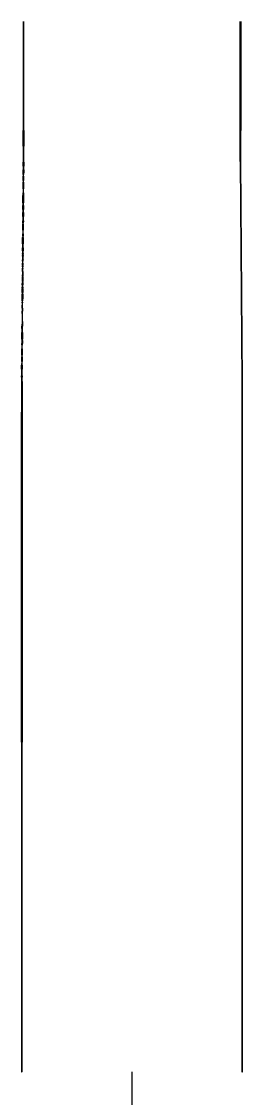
# Model space of a CAD drawing. Header units: metres. Extents: x 0.2 to 42.3, y 0.9 to 39.
# Drawn here: x 2.022 to 2.379, y 12.956 to 14.698 of the extents above; entities that cross this region are included whole.
import ezdxf

# ---------------------------------------------------------------- set-up
doc = ezdxf.new("R2010")
doc.units = ezdxf.units.M
doc.linetypes.add('BSA_LOGICAL_DASHED', pattern=[0.24, 0.12, -0.12])
doc.layers.add('BSA_LOGICAL_DEVICE_AXIS', color=8, linetype='BSA_LOGICAL_DASHED')
doc.layers.add('BSA_MATERIAL_SECTION', color=7, linetype='Continuous')

msp = doc.modelspace()

# ---------------------------------------------------------------- linework, layer by layer
at = {"layer": 'BSA_LOGICAL_DEVICE_AXIS'}
msp.add_line((2.2008, 12.9989), (2.2008, 12.5195), dxfattribs=at)
at = {"layer": 'BSA_MATERIAL_SECTION'}
for p, q in [((2.025, 14.6976), (2.025, 14.5213)), ((2.0258, 14.5213), (2.0258, 14.6976)), ((2.3758, 14.5213), (2.3758, 14.6976)), ((2.3766, 14.6976), (2.3766, 14.5213)), ((2.025, 14.4963), (2.025, 14.5213)), ((2.0254, 14.5213), (2.025, 14.5213)), ((2.0254, 14.5213), (2.025, 14.5213)), ((2.0254, 14.5213), (2.0258, 14.5213)), ((2.0254, 14.5213), (2.0258, 14.5213)), ((2.0258, 14.5213), (2.0258, 14.4963)), ((2.3762, 14.5213), (2.3758, 14.5213)), ((2.3758, 14.4713), (2.3758, 14.5213)), ((2.3758, 14.5213), (2.3762, 14.5213)), ((2.3762, 14.5213), (2.3766, 14.5213)), ((2.3766, 14.5213), (2.3762, 14.5213)), ((2.3766, 14.4713), (2.3766, 14.5213)), ((2.025, 14.4963), (2.025, 14.4713)), ((2.0258, 14.4713), (2.0258, 14.4963)), ((2.0249, 14.4636), (2.025, 14.4682)), ((2.0249, 14.4636), (2.0249, 14.4608)), ((2.0249, 14.4608), (2.0249, 14.4576)), ((2.0249, 14.4548), (2.0249, 14.4576)), ((2.025, 14.4713), (2.025, 14.4713)), ((2.025, 14.4713), (2.025, 14.4713)), ((2.025, 14.4712), (2.025, 14.4713)), ((2.025, 14.4712), (2.025, 14.4701)), ((2.025, 14.4712), (2.025, 14.4712)), ((2.025, 14.4699), (2.025, 14.4701)), ((2.025, 14.4682), (2.025, 14.4699)), ((2.0258, 14.4682), (2.0257, 14.4636)), ((2.0257, 14.4608), (2.0257, 14.4636)), ((2.0257, 14.4576), (2.0257, 14.4608)), ((2.0257, 14.4576), (2.0257, 14.4548)), ((2.0258, 14.4713), (2.0258, 14.4713)), ((2.0258, 14.4713), (2.0258, 14.4713)), ((2.0258, 14.4713), (2.0258, 14.4712)), ((2.0258, 14.4701), (2.0258, 14.4712)), ((2.0258, 14.4712), (2.0258, 14.4712)), ((2.0258, 14.4701), (2.0258, 14.4699)), ((2.0258, 14.4699), (2.0258, 14.4682)), ((2.3758, 14.4713), (2.3786, 14.1157)), ((2.3794, 14.1157), (2.3766, 14.4713)), ((2.0248, 14.4404), (2.0247, 14.4378)), ((2.0247, 14.4268), (2.0247, 14.4378)), ((2.0248, 14.4504), (2.0249, 14.4548)), ((2.0248, 14.4504), (2.0248, 14.4476)), ((2.0248, 14.4404), (2.0248, 14.4476)), ((2.0255, 14.4378), (2.0256, 14.4404)), ((2.0255, 14.4378), (2.0255, 14.4268)), ((2.0257, 14.4548), (2.0256, 14.4504)), ((2.0256, 14.4476), (2.0256, 14.4504)), ((2.0256, 14.4476), (2.0256, 14.4404)), ((2.0245, 14.4129), (2.0246, 14.4205)), ((2.0247, 14.4268), (2.0246, 14.4249)), ((2.0246, 14.4249), (2.0246, 14.4243)), ((2.0246, 14.4243), (2.0246, 14.4205)), ((2.0254, 14.4205), (2.0253, 14.4129)), ((2.0254, 14.4249), (2.0255, 14.4268)), ((2.0254, 14.4243), (2.0254, 14.4249)), ((2.0254, 14.4205), (2.0254, 14.4243)), ((2.0245, 14.4046), (2.0244, 14.4002)), ((2.0245, 14.4095), (2.0245, 14.4129)), ((2.0245, 14.4046), (2.0245, 14.4095)), ((2.0252, 14.4002), (2.0253, 14.4046)), ((2.0253, 14.4129), (2.0253, 14.4095)), ((2.0253, 14.4095), (2.0253, 14.4046)), ((2.0243, 14.3863), (2.0244, 14.3888)), ((2.0243, 14.3824), (2.0243, 14.3863)), ((2.0244, 14.3967), (2.0244, 14.4002)), ((2.0244, 14.3935), (2.0244, 14.3967)), ((2.0244, 14.3935), (2.0244, 14.3888)), ((2.0252, 14.3888), (2.0251, 14.3863)), ((2.0251, 14.3863), (2.0251, 14.3824)), ((2.0252, 14.4002), (2.0252, 14.3967)), ((2.0252, 14.3967), (2.0252, 14.3935)), ((2.0252, 14.3888), (2.0252, 14.3935)), ((2.0241, 14.3602), (2.0242, 14.3697)), ((2.0242, 14.3716), (2.0243, 14.3752)), ((2.0242, 14.3716), (2.0242, 14.3707)), ((2.0242, 14.3707), (2.0242, 14.3697)), ((2.0243, 14.3824), (2.0243, 14.3752)), ((2.025, 14.3697), (2.0249, 14.3602)), ((2.0251, 14.3752), (2.025, 14.3716)), ((2.025, 14.3707), (2.025, 14.3716)), ((2.025, 14.3697), (2.025, 14.3707)), ((2.0251, 14.3752), (2.0251, 14.3824)), ((2.0241, 14.3602), (2.0241, 14.3541)), ((2.0241, 14.3523), (2.0241, 14.3541)), ((2.0241, 14.3503), (2.0241, 14.3523)), ((2.0249, 14.3541), (2.0249, 14.3602)), ((2.0249, 14.3541), (2.0249, 14.3523)), ((2.0249, 14.3523), (2.0249, 14.3503)), ((2.024, 14.3379), (2.0239, 14.3347)), ((2.0239, 14.3347), (2.0239, 14.3316)), ((2.0241, 14.3503), (2.024, 14.3481)), ((2.024, 14.3468), (2.024, 14.3481)), ((2.024, 14.3435), (2.024, 14.3468)), ((2.024, 14.3379), (2.024, 14.3435)), ((2.0247, 14.3347), (2.0248, 14.3379)), ((2.0247, 14.3316), (2.0247, 14.3347)), ((2.0248, 14.3481), (2.0249, 14.3503)), ((2.0248, 14.3481), (2.0248, 14.3468)), ((2.0248, 14.3468), (2.0248, 14.3435)), ((2.0248, 14.3435), (2.0248, 14.3379)), ((2.0239, 14.3268), (2.0238, 14.3225)), ((2.0238, 14.3219), (2.0238, 14.3225)), ((2.0238, 14.3215), (2.0238, 14.3219)), ((2.0238, 14.3215), (2.0238, 14.3194)), ((2.0238, 14.3184), (2.0238, 14.3194)), ((2.0238, 14.3184), (2.0238, 14.3124)), ((2.0239, 14.3293), (2.0239, 14.3316)), ((2.0239, 14.3268), (2.0239, 14.3293)), ((2.0246, 14.3225), (2.0247, 14.3268)), ((2.0246, 14.3225), (2.0246, 14.3219)), ((2.0246, 14.3219), (2.0246, 14.3215)), ((2.0246, 14.3194), (2.0246, 14.3215)), ((2.0246, 14.3194), (2.0246, 14.3184)), ((2.0246, 14.3124), (2.0246, 14.3184)), ((2.0247, 14.3316), (2.0247, 14.3293)), ((2.0247, 14.3293), (2.0247, 14.3268)), ((2.0237, 14.3009), (2.0236, 14.2986)), ((2.0236, 14.2984), (2.0236, 14.2986)), ((2.0236, 14.2981), (2.0236, 14.2984)), ((2.0237, 14.3112), (2.0238, 14.3124)), ((2.0237, 14.3102), (2.0237, 14.3112)), ((2.0237, 14.3102), (2.0237, 14.3068)), ((2.0237, 14.3029), (2.0237, 14.3068)), ((2.0237, 14.3029), (2.0237, 14.3027)), ((2.0237, 14.3027), (2.0237, 14.3021)), ((2.0237, 14.3009), (2.0237, 14.3021)), ((2.0244, 14.2986), (2.0245, 14.3009)), ((2.0244, 14.2986), (2.0244, 14.2984)), ((2.0244, 14.2984), (2.0244, 14.2981)), ((2.0246, 14.3124), (2.0245, 14.3112)), ((2.0245, 14.3112), (2.0245, 14.3102)), ((2.0245, 14.3068), (2.0245, 14.3102)), ((2.0245, 14.3068), (2.0245, 14.3029)), ((2.0245, 14.3027), (2.0245, 14.3029)), ((2.0245, 14.3021), (2.0245, 14.3027)), ((2.0245, 14.3021), (2.0245, 14.3009)), ((2.0235, 14.2856), (2.0236, 14.288)), ((2.0235, 14.2856), (2.0235, 14.2852)), ((2.0235, 14.2852), (2.0235, 14.285)), ((2.0235, 14.2814), (2.0235, 14.285)), ((2.0235, 14.2814), (2.0235, 14.2808)), ((2.0236, 14.2935), (2.0236, 14.2981)), ((2.0236, 14.2935), (2.0236, 14.288)), ((2.0244, 14.288), (2.0243, 14.2856)), ((2.0243, 14.2852), (2.0243, 14.2856)), ((2.0243, 14.285), (2.0243, 14.2852)), ((2.0243, 14.285), (2.0243, 14.2814)), ((2.0243, 14.2808), (2.0243, 14.2814)), ((2.0244, 14.2935), (2.0244, 14.2981)), ((2.0244, 14.2935), (2.0244, 14.288)), ((2.0234, 14.2736), (2.0235, 14.2755)), ((2.0234, 14.2716), (2.0234, 14.2736)), ((2.0234, 14.2716), (2.0234, 14.2693)), ((2.0234, 14.2693), (2.0234, 14.268)), ((2.0234, 14.2661), (2.0234, 14.268)), ((2.0234, 14.2661), (2.0234, 14.2646)), ((2.0234, 14.2638), (2.0234, 14.2646)), ((2.0234, 14.2627), (2.0234, 14.2638)), ((2.0235, 14.2796), (2.0235, 14.2808)), ((2.0235, 14.2774), (2.0235, 14.2796)), ((2.0235, 14.2774), (2.0235, 14.2755)), ((2.0243, 14.2755), (2.0242, 14.2736)), ((2.0242, 14.2736), (2.0242, 14.2716)), ((2.0242, 14.2693), (2.0242, 14.2716)), ((2.0242, 14.268), (2.0242, 14.2693)), ((2.0242, 14.268), (2.0242, 14.2661)), ((2.0242, 14.2646), (2.0242, 14.2661)), ((2.0242, 14.2646), (2.0242, 14.2638)), ((2.0242, 14.2638), (2.0242, 14.2627)), ((2.0243, 14.2808), (2.0243, 14.2796)), ((2.0243, 14.2796), (2.0243, 14.2774)), ((2.0243, 14.2755), (2.0243, 14.2774)), ((2.0232, 14.2461), (2.0233, 14.2511)), ((2.0232, 14.2461), (2.0232, 14.244)), ((2.0233, 14.2595), (2.0234, 14.2627)), ((2.0233, 14.2595), (2.0233, 14.258)), ((2.0233, 14.258), (2.0233, 14.2565)), ((2.0233, 14.2536), (2.0233, 14.2565)), ((2.0233, 14.2536), (2.0233, 14.2532)), ((2.0233, 14.2517), (2.0233, 14.2532)), ((2.0233, 14.2517), (2.0233, 14.2511)), ((2.0241, 14.2511), (2.024, 14.2461)), ((2.024, 14.244), (2.024, 14.2461)), ((2.0242, 14.2627), (2.0241, 14.2595)), ((2.0241, 14.258), (2.0241, 14.2595)), ((2.0241, 14.2565), (2.0241, 14.258)), ((2.0241, 14.2565), (2.0241, 14.2536)), ((2.0241, 14.2532), (2.0241, 14.2536)), ((2.0241, 14.2532), (2.0241, 14.2517)), ((2.0241, 14.2511), (2.0241, 14.2517)), ((2.0231, 14.2342), (2.0232, 14.239)), ((2.0231, 14.2342), (2.0231, 14.2291)), ((2.0231, 14.2255), (2.0231, 14.2291)), ((2.0232, 14.2431), (2.0232, 14.244)), ((2.0232, 14.2428), (2.0232, 14.2431)), ((2.0232, 14.2428), (2.0232, 14.2413)), ((2.0232, 14.2413), (2.0232, 14.2392)), ((2.0232, 14.239), (2.0232, 14.2392)), ((2.0239, 14.2342), (2.024, 14.239)), ((2.0239, 14.2342), (2.0239, 14.2291)), ((2.0239, 14.2255), (2.0239, 14.2291)), ((2.024, 14.244), (2.024, 14.2431)), ((2.024, 14.2431), (2.024, 14.2428)), ((2.024, 14.2413), (2.024, 14.2428)), ((2.024, 14.2392), (2.024, 14.2413)), ((2.024, 14.2392), (2.024, 14.239)), ((2.023, 14.2123), (2.0229, 14.205)), ((2.0231, 14.2255), (2.023, 14.2211)), ((2.023, 14.2211), (2.023, 14.2123)), ((2.0238, 14.2123), (2.0237, 14.205)), ((2.0238, 14.2211), (2.0239, 14.2255)), ((2.0238, 14.2123), (2.0238, 14.2211)), ((2.0229, 14.2013), (2.0228, 14.1947)), ((2.0228, 14.1881), (2.0228, 14.1947)), ((2.0229, 14.2031), (2.0229, 14.205)), ((2.0229, 14.2013), (2.0229, 14.2031)), ((2.0236, 14.1947), (2.0237, 14.2013)), ((2.0236, 14.1947), (2.0236, 14.1881)), ((2.0237, 14.2031), (2.0237, 14.205)), ((2.0237, 14.2013), (2.0237, 14.2031)), ((2.0227, 14.1849), (2.0228, 14.1881)), ((2.0227, 14.1838), (2.0227, 14.1849)), ((2.0227, 14.1838), (2.0227, 14.1816)), ((2.0227, 14.1816), (2.0227, 14.1772)), ((2.0227, 14.175), (2.0227, 14.1772)), ((2.0236, 14.1881), (2.0235, 14.1849)), ((2.0235, 14.1849), (2.0235, 14.1838)), ((2.0235, 14.1816), (2.0235, 14.1838)), ((2.0235, 14.1816), (2.0235, 14.1772)), ((2.0235, 14.175), (2.0235, 14.1772)), ((2.0225, 14.1596), (2.0226, 14.1625)), ((2.0225, 14.1581), (2.0225, 14.1596)), ((2.0227, 14.175), (2.0226, 14.1728)), ((2.0226, 14.1728), (2.0226, 14.1684)), ((2.0226, 14.1625), (2.0226, 14.1684)), ((2.0234, 14.1625), (2.0233, 14.1596)), ((2.0233, 14.1596), (2.0233, 14.1581)), ((2.0234, 14.1728), (2.0235, 14.175)), ((2.0234, 14.1684), (2.0234, 14.1728)), ((2.0234, 14.1684), (2.0234, 14.1625)), ((2.0225, 14.1479), (2.0224, 14.142)), ((2.0224, 14.1355), (2.0224, 14.142)), ((2.0225, 14.1581), (2.0225, 14.1552)), ((2.0225, 14.1523), (2.0225, 14.1552)), ((2.0225, 14.1508), (2.0225, 14.1523)), ((2.0225, 14.1479), (2.0225, 14.1508)), ((2.0232, 14.142), (2.0233, 14.1479)), ((2.0232, 14.142), (2.0232, 14.1355)), ((2.0233, 14.1552), (2.0233, 14.1581)), ((2.0233, 14.1552), (2.0233, 14.1523)), ((2.0233, 14.1523), (2.0233, 14.1508)), ((2.0233, 14.1508), (2.0233, 14.1479)), ((2.0224, 14.1355), (2.0223, 14.1333)), ((2.0223, 14.1333), (2.0223, 14.1289)), ((2.0223, 14.1289), (2.0223, 14.1245)), ((2.0223, 14.1223), (2.0223, 14.1245)), ((2.0231, 14.1333), (2.0232, 14.1355)), ((2.0231, 14.1289), (2.0231, 14.1333)), ((2.0231, 14.1245), (2.0231, 14.1289)), ((2.0231, 14.1245), (2.0231, 14.1223)), ((2.0223, 14.1223), (2.0222, 14.1157)), ((2.0222, 14.1157), (2.0222, 14.0657)), ((2.023, 14.1157), (2.0231, 14.1223)), ((2.023, 14.1157), (2.023, 14.0657)), ((2.3786, 14.1157), (2.3786, 14.0657)), ((2.3794, 14.0657), (2.3794, 14.1157)), ((2.0222, 14.0657), (2.0226, 14.0657)), ((2.0222, 13.5323), (2.0222, 14.0657)), ((2.0226, 14.0657), (2.0222, 14.0657)), ((2.023, 14.0657), (2.0226, 14.0657)), ((2.0226, 14.0657), (2.023, 14.0657)), ((2.023, 14.0657), (2.023, 13.5323)), ((2.3786, 14.0657), (2.3794, 14.0657)), ((2.3786, 14.0657), (2.3786, 12.9989)), ((2.3794, 14.0657), (2.3786, 14.0657)), ((2.3794, 12.9989), (2.3794, 14.0657)), ((2.0222, 13.5323), (2.0222, 12.9989)), ((2.023, 12.9989), (2.023, 13.5323)), ((2.0222, 12.9989), (2.0226, 12.9989)), ((2.023, 12.9989), (2.0226, 12.9989)), ((2.3786, 12.9989), (2.3794, 12.9989))]:
    msp.add_line(p, q, dxfattribs=at)

doc.saveas('drawing.dxf')
